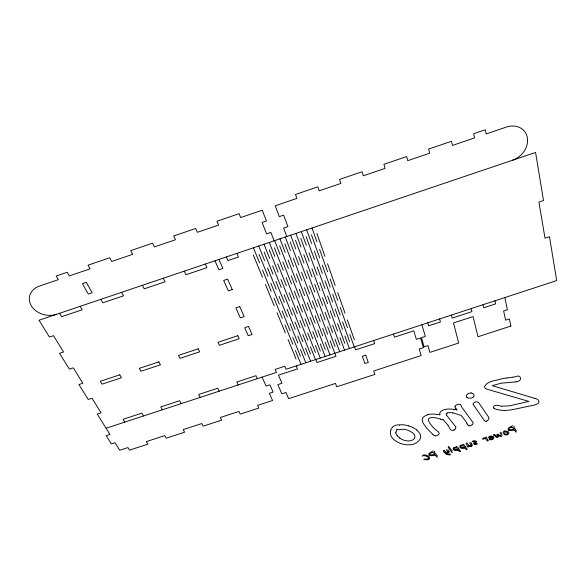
<?xml version="1.0" encoding="UTF-8"?>
<svg xmlns="http://www.w3.org/2000/svg" width="586" height="586" viewBox="0 0 586 586"><rect width="100%" height="100%" fill="white"/><g stroke="black" fill="none" stroke-linecap="round" stroke-linejoin="round"><path stroke-width="0.88" d="M503.14 432.768C505.476 438.423 513.16 431.757 505.711 431.04A1.604 1.128 -21.7 0 0 505.044 431.113A0.857 0.608 -21.7 0 0 504.392 431.128M466.104 443.573L467.225 445.565A3.069 2.176 -19.5 0 1 467.291 445.741L467.489 446.613M493.529 434.959L493.954 434.438A1.238 0.872 -21.2 0 1 494.936 434.98M471.137 445.118L470.477 445.734L468.917 445.257M498.393 435.684L498.349 436.431A3.186 2.241 -21.2 0 1 498.305 436.709L497.038 437.654L493.705 435.208M455.036 406.435L455.74 405.314L457.49 404.435A3.75 2.747 -20.4 0 1 460.025 404.406A1.597 1.172 -20.5 0 1 460.611 404.721M395.909 432.409L396.187 431.281M390.716 430.417C388.379 438.694 398.817 443.829 405.578 444.649A13.346 9.728 -17.1 0 0 409.226 444.774C415.54 445.14 424.52 438.789 418.917 432.285A22.964 16.672 -16.3 0 0 416.646 429.941M396.297 430.937L396.7 429.245L398.451 429.772L403.886 429.186L408.2 430.307L412.288 432.549A12.709 9.237 -16.5 0 1 413.987 434.08A10.189 7.413 -16.7 0 1 414.522 434.995C416.814 439.258 410.449 441.58 407.182 440.884A14.562 10.651 -17.2 0 1 403.161 439.925A19.213 14.079 -17.5 0 1 399.806 438.094M503.257 432.204L503.271 432.146A1.597 1.121 -21.7 0 1 504.378 431.076M477.524 443.719L476.396 444.437L474.118 444.393M456.384 446.686L457.219 446.29M463.057 444.569L463.885 444.173M489.881 436.98L491.998 437.244L489.903 437.215M453.996 448.334L455.952 447.916A1.721 1.223 -19.1 0 0 456.824 447.931L457.871 449.352M460.662 446.217L462.61 445.8A1.721 1.223 -19.5 0 0 463.489 445.821L464.53 447.243M429.062 458.948L429.055 458.963A1.458 1.033 -17.4 0 1 428.19 459.57L427.406 459.783M452.473 452.143L451.887 452.363L451.367 451.813M483.677 439.082L483.311 439.332M511.981 425.883L512.633 425.714M500.188 432.68L501.147 432.6M473.796 443.133L474.557 442.577M485.655 437.273L486.124 437.097M475.004 442.269L474.367 442.701M475.07 443.133L475.612 442.767A1.582 1.121 -20.1 0 0 476.403 441.8M432.615 451.052L433.237 450.978M466.302 443.163L467.042 443.038L468.243 444.73A4.117 2.915 -19.9 0 0 468.61 445.052L468.815 445.192M447.755 452.231L447.953 451.66M468.397 446.979L467.621 446.92M431.281 452.026L428.959 453.491L428.893 455.022A1.817 1.297 -17.6 0 0 429.619 455.425M510.677 426.798L508.274 428.293L508.099 429.868A1.846 1.297 -22 0 0 508.787 430.292M431.45 451.96L432.307 451.645M510.846 426.733L511.717 426.41M460.113 451.689L460.42 451.33M473.041 441.09L473.371 440.98A2.168 1.531 -20 0 1 474.47 440.884L474.858 440.928M492.372 439.485L493.676 438.636L493.632 437.508M447.33 413.027L446.92 413.196A1.055 0.769 -19.6 0 0 446.378 413.694M466.698 449.601L467.057 449.228M232.254 289.587L228.342 290.898L223.684 280.438L227.632 279.112L232.246 289.579M443.858 450.392L443.36 451.03M501.074 436.629L502.077 435.435L501.308 433.091M106.066 428.241L276.453 372.41L275.156 369.414L284.774 366.257L286.049 369.261L556.7 280.577L549.47 236.722L545.009 238.194L538.915 202.045L543.508 200.515L535.582 152.455L39.013 320.234L49.429 337.016L53.48 335.653L63.544 351.974L59.545 353.314L69.382 369.143L73.316 367.832L82.824 383.251L78.934 384.541L88.23 399.505L92.061 398.238L101.056 412.822L97.269 414.068L109.948 434.49L106.234 435.706L111.362 443.917L115.054 442.716L119.734 450.253L127.975 447.572L129.535 450.121L147.848 444.159L146.332 441.595L164.747 435.603L166.212 438.182L184.634 432.19L183.206 429.589L201.723 423.561L203.108 426.183L221.633 420.155L220.292 417.51L238.92 411.453L240.209 414.112L258.844 408.046L257.591 405.365L272.578 400.494L269.362 393.338L273.135 392.107L269.904 384.841L266.103 386.086L262.081 377.12M510.875 326.058L477.986 336.752L473.092 316.55L453.491 322.959L458.721 343.015L429.926 352.384L427.963 345.594L424.118 346.846L421.429 337.675L425.311 336.408L421.942 324.732M511.021 427.546L510.391 427.758A2.527 1.773 -22.1 0 0 508.714 428.842M424.139 459.109L425.143 459.138M473.444 441.661L475.202 441.778M516.559 432.043L515.724 431.787M437.566 457.102L436.738 456.846M448.605 446.422L452.209 450.956M511.073 427.531L512.186 427.26M492.496 437.793L490.621 438.094M514.471 430.08L511.527 430.505A7.479 5.267 -22.3 0 1 508.751 430.344M435.405 455.183L432.402 455.622M427.216 459.82L423.817 459.585M513.754 429.413L510.296 429.728L508.78 429.282M434.526 454.553L431.106 454.875L429.553 454.465M432.842 452.465L431.106 452.941A2.483 1.765 -17.7 0 0 429.435 454.018M450.29 454.003L449.975 454.047A3.296 2.337 -18.7 0 1 449.587 454.091A4.08 2.893 -18.7 0 1 449.125 454.099L449.059 454.099A3.296 2.329 -18.7 0 1 448.458 454.025L447.858 453.879A5.472 3.882 -18.7 0 1 445.88 452.509L445.858 452.524M512.918 377.172L513.512 377.091A5.237 3.831 -24.4 0 0 513.929 377.018L517.248 376.219A8.622 6.321 -24.6 0 0 517.504 376.139C520.229 375.143 521.752 379.281 519.408 380.702A2.791 2.029 -24.3 0 1 518.119 381.376A7.764 5.662 -24.4 0 1 516.01 381.86M506.04 378.087L503.096 378.512A24.583 17.785 -22.9 0 0 502.041 378.695C496.349 380.761 488.219 380.541 484.717 386.101A2.886 2.117 -22.6 0 0 484.615 387.097A4.183 3.077 -22.7 0 0 485.215 388.188A5.545 4.073 -22.8 0 0 486.248 388.892A9.83 7.23 -23 0 0 487.486 389.353L528.946 401.439L509.315 405.871L501.806 406.223M512.706 377.201L507.212 377.941M506.919 377.977L506.333 378.058M493.178 436.914L493.764 437.222M516.01 381.852L500.986 383.229L492.269 385.676L534.337 398.246A6.82 4.856 -24.5 0 0 534.857 398.355M463.372 447.609L462.947 447.616M504.282 410.427L500.979 410.244A4.585 3.296 -22.5 0 1 500.7 410.207L497.829 409.673A16.225 11.72 -23 0 1 494.079 408.376M456.296 449.733L456.736 449.718A1.897 1.34 -19.1 0 0 457.263 449.638M462.823 447.616L462.237 447.565M456.172 449.726L455.622 449.682M471.115 392.935L468.192 393.462A3.948 2.901 -21.5 0 0 467.679 394.019A6.937 5.091 -21.6 0 0 467.262 394.656L466.72 394.935A0.901 0.667 -21.3 0 0 466.368 395.374A3.421 2.52 -21.4 0 0 466.668 396.898L466.917 397.33M487.42 440.987L488.153 440.46M489.881 439.039L491.866 438.987L492.753 438.16M439.91 414.8L435.303 414.192A22.671 16.467 -18.1 0 0 430.644 414.141A9.911 7.252 -18.5 0 0 427.78 414.72M453.828 409.38L457.124 410.017L455.857 408.625M447.206 452.941L446.166 452.641M500.708 435.852L500.078 435.603M485.618 438.094L485.208 437.954A2.293 1.619 -20.6 0 0 483.787 437.859M500.18 436.489L498.503 435.72M499.99 435.566L498.378 434.578A1.978 1.392 -21.5 0 1 498.144 434.343M469.071 446.107L468.478 445.858L468.617 446.605M427.304 456.545L424.96 455.762A3.553 2.527 -17.2 0 0 423.282 455.688M507.168 432.417L507.359 432.563A2.527 1.773 -21.7 0 1 507.659 432.864M486.248 437.141L486.373 437.259A2.703 1.912 -20.6 0 1 486.592 437.742M493.141 436.885L492.921 436.724A4.615 3.245 -20.8 0 0 492.753 436.621L492.54 436.497A5.904 4.153 -20.8 0 0 492.225 436.343C491.178 435.808 488.277 435.881 488.922 437.61M495.089 435.09L496.884 436.497A6.644 4.673 -21.6 0 0 497.228 436.695A2.139 1.509 -21.2 0 0 497.309 435.757M445.631 453.667L444.144 452.092M433.083 452.568L434.636 454.165M432.79 434.453L427.048 428.542L423.48 423.707A18.049 13.222 -19.2 0 1 422.535 421.634A10.035 7.362 -18.7 0 1 422.272 419.715A5.442 3.992 -18.4 0 1 422.865 417.869A5.582 4.095 -18.4 0 1 424.616 416.185A9.706 7.098 -18.4 0 1 427.787 414.763M478.476 402.355C477.143 401.154 473.276 401.937 473.092 404.179M443.302 419.84L447.872 425.018M512.42 427.362L512.838 427.817M444.078 452.018L443.47 451.242M513.087 428.102L513.834 429.018M435.53 455.212L436.629 456.736M514.618 428.322L513.695 427.128M514.647 428.351L516.383 430.878M437.324 455.937L434.358 452.333M471.928 445.836A2.3 1.626 -19.8 0 0 472.03 444.342L471.679 443.785M458.245 449.945L458.853 450.846M464.896 447.836L465.943 449.44M397.528 435.94L396.597 434.687M469.62 442.913L471.085 444.84M470.932 442.76L470.756 442.518M471.122 443.016L471.562 443.624M514.647 430.102L515.621 431.677M448.136 447.118L451.323 451.681M498.144 434.343L496.884 434.351L497.346 435.742M455.769 426.916L446.635 415.335M444.327 450.422L444.825 451.052A5.091 3.619 -18.7 0 0 447.228 452.333M460.347 451.198L458.838 448.905M447.968 425.15L449.887 428.586A7.025 5.069 -19.7 0 0 450.649 429.677A3.216 2.322 -19.5 0 0 451.857 430.314A3.12 2.249 -19.5 0 0 453.725 430.073M466.991 449.096L465.284 446.459M448.026 449.792L448.986 451.491M473.195 404.465L484.366 420.543M459.321 451.572L458.809 450.766M488.805 417.437L478.491 402.377M458.706 448.693L457.798 447.235M465.181 446.29L464.464 445.118M59.56 313.29L61.611 316.711L82.165 309.774L80.172 306.324M124.774 422.11L123.082 419.283L141.893 413.115L143.541 415.957M488.072 440.284L486.636 437.881M447.865 451.462L447.045 450.29A1.948 1.384 -18.7 0 1 446.825 450.092M100.851 299.336L102.784 302.815L123.47 295.827L121.595 292.333M162.359 409.79L160.762 406.926L179.69 400.721L181.235 403.608M500.62 434.299L500.18 433.472M142.413 285.301L144.229 288.825L165.047 281.8L163.289 278.24M200.17 397.403L198.669 394.495L217.706 388.254L219.157 391.184M452.78 412.91A30.296 21.836 -18.6 0 1 454.487 413.313L461.094 415.43A9.625 6.981 -19.7 0 1 461.673 416.023L465.731 421.363A14.709 10.614 -19.5 0 1 466.141 422.074L467.049 423.905M184.238 271.164L185.938 274.746L206.895 267.67L205.254 264.066M238.194 384.943L236.795 381.991L255.95 375.714L257.298 378.688M214.945 260.792L218.959 269.802L222.936 268.461L218.952 259.437M226.343 256.939L227.917 260.572L238.458 257.02L236.912 253.372M296.216 365.935L297.454 368.931L278.46 375.15L281.976 383.259L277.83 384.606L281.866 393.821L285.968 392.481L288.649 398.656L335.492 383.42L336.789 386.789L374.879 374.41L373.692 370.989L421.158 355.548L419.224 349.051L423.422 347.688L420.572 337.976L416.346 339.36L413.804 330.834L394.473 337.162L393.492 334.057M253.299 254.947L262.469 277.259M265.458 284.518L274.189 305.767M277.031 312.682L285.36 332.951M288.078 339.543L296.025 358.888M253.423 247.79L259.605 262.924M262.557 270.146L271.201 291.315M274.021 298.201L282.269 318.396M284.957 324.974L292.839 344.26M295.403 350.545L301.043 364.353M259.107 254.405L267.97 276.233M270.857 283.338L279.31 304.156M282.064 310.932L290.129 330.79M292.758 337.265L300.464 356.244M258.697 246.01L264.594 260.616M267.553 267.941L276.218 289.403M279.039 296.391L287.294 316.858M289.989 323.523L297.871 343.066M300.442 349.432L305.833 362.778M264.14 252.068L273.01 274.182M275.889 281.375L284.342 302.442M287.096 309.298L295.161 329.391M297.783 335.939L305.482 355.131M263.993 244.215L269.67 258.448M272.622 265.854L281.273 287.55M284.085 294.604L292.333 315.283M295.014 322.014L302.889 341.755M305.445 348.179L310.639 361.203M269.252 249.885L278.094 272.204M280.972 279.463L289.396 300.728M292.143 307.65L300.179 327.918M302.794 334.525L310.463 353.878M315.832 359.504L317.019 362.529L335.946 356.325L330.13 340.774M269.304 242.421L274.805 256.39M277.749 263.861L286.364 285.726M289.162 292.846L297.373 313.686M300.039 320.469L307.87 340.349M310.419 346.824L315.466 359.628M274.431 247.819L283.228 270.3M286.093 277.61L294.465 299.021M297.197 305.987L305.181 326.395M307.782 333.046L315.407 352.523M274.629 240.626L279.991 254.419M282.913 261.942L291.476 283.939M294.26 291.096L302.405 312.06M305.064 318.879L312.836 338.876M315.371 345.388L320.293 358.039M274.131 240.795L270.864 232.393L266.579 233.843L262.11 222.475L266.432 221.01L262.228 210.213L240.678 217.56L239.088 213.678L216.959 221.222L218.607 225.068L197.394 232.298L195.68 228.474L173.698 235.968L175.47 239.762L154.396 246.933L152.558 243.175L130.722 250.618L132.626 254.353L111.692 261.481L109.729 257.774L88.032 265.172L90.061 268.842L69.265 275.925L67.178 272.278L56.205 276.021L58.322 279.654L39.548 286.049A18.913 15.06 11.3 0 0 31.336 305.848A18.913 15.06 11.3 0 0 56.564 314.301M279.654 245.842L288.393 268.447M291.227 275.794L299.549 297.314M302.251 304.317L310.184 324.834M312.763 331.508L320.33 351.087M279.954 238.824L285.214 252.522M288.114 260.074L296.604 282.174M299.365 289.359L307.445 310.419M310.082 317.268L317.788 337.346M320.3 343.887L325.127 356.456M284.913 243.93L293.571 266.63M296.391 274.006L304.632 295.615M307.32 302.647L315.173 323.238M317.737 329.94L325.23 349.593M285.287 237.022L290.458 250.662M293.337 258.243L301.746 280.423M304.478 287.638L312.492 308.763M315.092 315.642L322.732 335.785M325.223 342.349L329.969 354.874M290.195 242.069L298.772 264.835M301.563 272.241L309.73 293.916M312.382 300.97L320.168 321.619M322.696 328.343L330.123 348.055M286.818 236.51L283.631 228.071L287.924 226.614L283.639 215.165L279.31 216.637L275.215 205.796L296.882 198.412L295.469 194.464L317.868 186.824L319.216 190.809L340.84 183.447L339.55 179.433L362.104 171.742L363.327 175.793L385.09 168.38L383.94 164.3L406.647 156.565L407.731 160.667L429.641 153.21L428.63 149.071L451.491 141.277L452.436 145.445L474.499 137.93L473.62 133.733L485.325 129.74L486.168 133.96L506.282 127.111A19.55 16.203 -40.3 0 1 527.327 137.6A19.55 16.203 -40.3 0 1 512.376 160.3M290.627 235.22L295.725 248.838M298.567 256.441L306.896 278.687M309.598 285.917L317.531 307.101M320.11 313.993L327.669 334.196M295.498 240.231L303.988 263.063M306.749 270.483L314.829 292.216M317.458 299.285L325.157 319.993M327.662 326.732L335.009 346.487M295.974 233.418L300.999 247.036M303.819 254.654L312.052 276.951M314.733 284.203L322.571 305.438M325.127 312.345L332.606 332.592M335.038 339.184L339.66 351.695M300.808 238.421L309.21 261.297M311.935 268.74L319.927 290.517M322.527 297.6L330.145 318.352M332.621 325.105L339.887 344.905M301.321 231.609L306.288 245.241M309.071 252.881L317.216 275.222M319.868 282.489L327.625 303.768M330.145 310.69L337.543 330.973M339.946 337.58L344.517 350.106M306.134 236.612L314.433 259.539M317.136 266.996L325.04 288.817M327.603 295.915L335.133 316.704M337.587 323.472L344.773 343.315M306.668 229.8L311.584 243.454M314.33 251.108L322.388 273.494M325.003 280.775L332.672 302.09M335.17 309.027L342.48 329.354M344.861 335.968L349.373 348.516M422.338 456.267L423.07 455.066L425.268 454.97A6.805 4.827 -17.1 0 1 427.091 455.549L427.861 455.901A10.665 7.559 -16.9 0 1 428.718 456.457A3.245 2.3 -17.3 0 1 429.282 458.831M311.459 234.81L319.67 257.781M322.337 265.253L330.145 287.111M332.687 294.223L340.129 315.056M342.554 321.839L349.652 341.711M354.545 346.817L355.629 349.886L374.674 343.645L373.641 340.561M312.023 227.991L316.88 241.674M319.604 249.336L327.559 271.765M330.145 279.053L337.726 300.413M340.195 307.364L347.417 327.728M349.769 334.357L354.23 346.919M316.894 233.492L324.937 256.309M327.552 263.729L335.214 285.455M337.704 292.524L345.007 313.239M347.381 319.978L354.347 339.741M427.831 322.805L428.674 325.794L440.438 321.948L439.617 318.945M463.05 444.994L463.057 445.038A3.282 2.322 -19.3 0 0 461.951 445.06C458.479 444.635 459.321 449.315 463.211 448.393A2.095 1.48 -19.4 0 0 464.94 447.88M451.44 315.07L452.231 318.088L471.906 311.642L471.166 308.602M483.032 304.72L483.743 307.767L495.602 303.885L494.928 300.823M507.798 433.193L507.483 433.926L506.289 434.211A3.413 2.395 -21.9 0 1 504.495 433.215L504.348 433.039A1.238 0.872 -21.8 0 1 504.238 432.812M504.846 297.571L507.417 309.716L503.63 310.954L505.615 320.161L509.366 318.938L510.867 326.043M534.864 398.341A9.955 7.054 -23.7 0 1 536.952 399.117A6.724 4.769 -23.9 0 1 538.534 400.553A3.472 2.461 -24.1 0 1 538.746 401L538.9 401.93A2.644 1.875 -24.1 0 1 538.021 403.527L535.421 404.801A8.475 6.021 -24.2 0 1 534.63 404.999L515.314 409.057A44.47 32.494 -24.2 0 1 513.819 409.372L510.303 409.98A40.104 29.234 -24.1 0 1 504.29 410.405M501.631 406.223A7.45 5.369 -22.9 0 1 500.569 405.988L498.825 405.615A14.833 10.614 -21.7 0 0 496.862 405.358A4.043 2.908 -22.2 0 0 495.024 405.534A2.315 1.67 -22.2 0 0 493.786 406.34A1.729 1.245 -22.2 0 0 493.397 407.512M494.145 408.31A2.762 1.985 -22.3 0 1 493.353 407.526M486.343 421.268A2.029 1.458 -21.3 0 1 484.637 420.77M487.64 420.528A2.996 2.146 -21.4 0 1 486.343 421.173M488.914 417.825A3.509 2.512 -21.3 0 1 487.611 420.506M472.821 393.697A10.431 7.662 -21 0 1 473.686 394.649L473.869 394.964A3.201 2.351 -21.4 0 1 474.081 395.748A2.322 1.707 -21.5 0 1 473.847 396.334A6.116 4.498 -21.3 0 1 473.18 397.381L470.814 398.224L467.848 397.96A2.886 2.124 -21.4 0 1 466.903 397.337M471.1 392.957A4.322 3.179 -21.4 0 1 472.858 393.667M460.603 404.728A11.984 8.783 -19.9 0 1 461.307 406.135A10.533 7.699 -21.2 0 0 462.032 407.534L472.961 422.477A2.703 1.941 -20.5 0 1 473.129 422.85L472.616 424.484L470.543 425.729A2.044 1.465 -20.4 0 1 468.939 425.758M455.945 408.567A5.391 3.948 -20.6 0 1 454.985 406.442M453.813 409.402A22.327 16.181 -19.1 0 0 446.993 409.16A13.244 9.647 -19.4 0 0 443.507 409.944A4.842 3.545 -19.5 0 0 439.83 413.071A5.75 4.212 -19.6 0 0 439.932 414.793M435.068 435.889A7.288 5.274 -18.7 0 1 432.849 434.416M435.12 435.83A2.219 1.604 -18.4 0 0 436.555 435.728L438.789 434.548A2.11 1.524 -18.5 0 0 439.126 433.508L438.899 432.673A3.384 2.447 -18.4 0 0 438.584 432.153A8.307 5.999 -18.2 0 0 437.903 431.516L434.753 428.952A13.595 9.889 -19.3 0 1 433.984 428.198C431.552 425.59 423.978 417.562 432.036 417.576A20.928 15.17 -18.1 0 1 440.408 419.151M443.148 419.774A7.515 5.501 -19.5 0 1 440.489 419.056M454.751 429.56A2.161 1.56 -19.5 0 1 453.74 430.109M455.718 426.93A3.765 2.718 -19.4 0 1 454.773 429.575M446.693 415.306A4.351 3.179 -19.8 0 1 446.224 413.716M447.316 412.866A9.669 7.039 -19.5 0 1 452.714 413.005M468.91 425.78A6.578 4.732 -20.7 0 1 467.101 423.89M408.676 425.956A27.527 19.953 -16 0 1 416.719 429.89M408.72 425.883A31.717 22.957 -15.8 0 0 402.941 424.747A8.138 5.97 -16.6 0 0 399.484 425.092M399.476 425.07A3.934 2.893 -16.5 0 0 397.462 424.843L394.993 425.553A6.256 4.6 -16.5 0 0 392.495 427.238M390.745 430.417A9.544 7.003 -16.6 0 1 392.474 427.231M399.828 438.072A17.91 13.119 -17.4 0 1 397.498 435.955M396.663 434.644A6.285 4.6 -16.7 0 1 395.777 432.431M513.973 426.11A0.872 0.608 -22.3 0 1 514.156 426.483M504.744 432.036A1.37 0.967 -21.8 0 0 505.293 431.941L505.498 431.897A3.435 2.41 -21.6 0 1 507.11 432.461M490.628 438.035A2.432 1.714 -21 0 1 488.834 437.676M489.2 439.046A1.26 0.886 -20.8 0 1 489.837 439.097M489.171 439.441A1.011 0.711 -20.9 0 0 489.574 439.69A4.322 3.047 -21 0 0 492.284 439.522M482.578 439.112A1.326 0.938 -20.6 0 1 483.421 438.094M484.007 438.636A1.253 0.886 -20.6 0 1 484.637 438.57A3.538 2.49 -20.5 0 1 485.669 438.87L487.127 440.731A1.091 0.769 -20.7 0 0 487.208 440.892M476.667 443.463A3.208 2.271 -20.2 0 1 474.66 443.8M474.623 443.485A1.128 0.798 -20.1 0 1 475.078 443.148M474.843 441.038A1.956 1.377 -20.1 0 1 476.367 441.492M472.228 441.763A0.938 0.667 -20 0 1 473.048 441.126M473.591 443.324A0.938 0.659 -20 0 1 473.766 443.119M471.063 446.495A3.069 2.168 -19.9 0 1 469.137 446.056M471.225 446.312A1.443 1.018 -19.8 0 0 471.452 446.158A1.824 1.289 -19.8 0 0 471.774 445.917M463.914 447.528A1.897 1.34 -19.5 0 1 463.394 447.601M462.251 447.506A2.769 1.963 -19.4 0 1 460.464 446.744M456.399 447.147A3.274 2.322 -19 0 0 455.278 447.177C451.652 446.862 452.839 451.454 456.567 450.502A2.095 1.48 -19.1 0 0 458.289 449.989M455.6 449.616A2.769 1.963 -19.1 0 1 453.806 448.854M450.407 454.817A3.516 2.49 -18.7 0 1 448.898 454.846L448.422 454.802A6.636 4.703 -18.7 0 1 445.558 453.718M447.243 452.927A1.685 1.194 -18.6 0 0 448.019 452.971A1.516 1.069 -18.5 0 0 449.008 452.04M448.971 451.498A1.721 1.216 -18.5 0 1 449.037 451.974M446.715 449.85A0.989 0.703 -18.6 0 1 446.766 449.506M447.543 452.267A0.879 0.623 -18.5 0 1 447.272 452.253M434.226 451.213A0.857 0.608 -17.9 0 1 434.775 451.703M432.402 455.6A7.369 5.252 -17.9 0 1 429.589 455.476M427.223 456.641A3.362 2.388 -17.3 0 1 428.542 458.12M428.476 458.142A1.275 0.901 -17.4 0 1 427.846 458.963M427.765 458.882A5.34 3.802 -17.4 0 1 425.15 459.131M86.31 282.335L82.421 283.661L88.296 294.047L92.148 292.744L86.31 282.335M239.762 306.617L235.902 307.906L240.341 317.876L244.164 316.608L239.762 306.617M248.493 326.424L244.699 327.684L248.281 335.727L252.046 334.481L248.493 326.424M119.771 374.835L100.309 381.288L102.037 384.167L121.449 377.736L119.771 374.835M158.872 361.877L139.292 368.367L140.918 371.29L160.447 364.822L158.872 361.877M198.207 348.831L178.51 355.365L180.041 358.332L199.687 351.82L198.207 348.831M237.791 335.712L217.97 342.283L219.398 345.293L239.169 338.745L237.791 335.712M365.745 355.175L362.375 356.273L364.924 363.547L368.272 362.456L365.745 355.175"/></g></svg>
